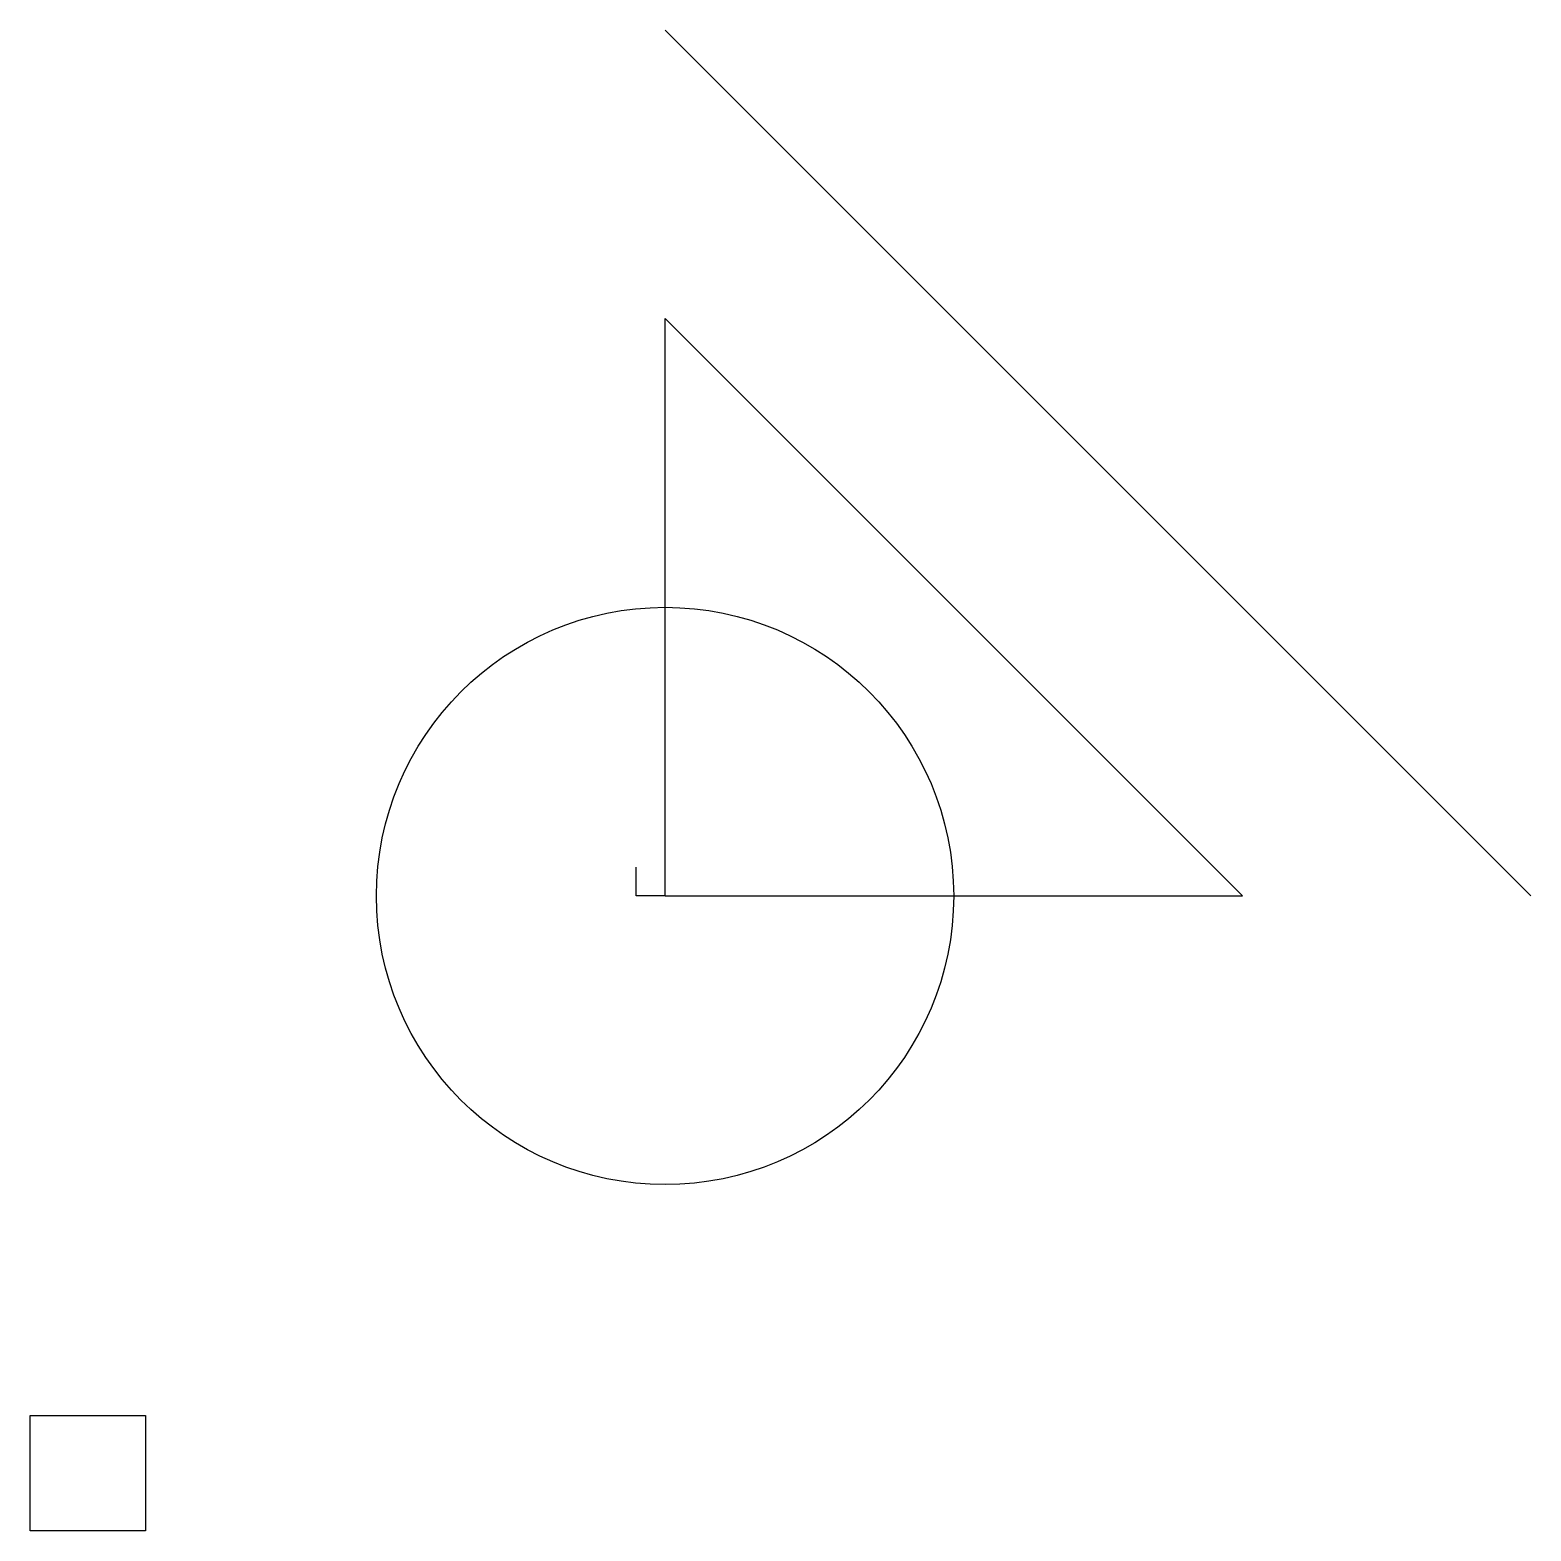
# Model space of a CAD drawing. Header units: millimetres. Extents: x 90 to 610, y 70 to 590.
import ezdxf

# ---------------------------------------------------------------- set-up
doc = ezdxf.new("R2010")
doc.units = ezdxf.units.MM

msp = doc.modelspace()

# ---------------------------------------------------------------- linework, layer by layer
for p, q in [((310.5, 590), (610.5, 290)), ((310.5, 290), (310.5, 490)), ((510.5, 290), (310.5, 490)), ((310.5, 290), (510.5, 290))]:
    msp.add_line(p, q)
at = {"extrusion": (0, 0, -1)}
for p, q in [((300.5, 290), (300.5, 300)), ((310.5, 290), (300.5, 290))]:
    msp.add_line(p, q, dxfattribs=at)
msp.add_lwpolyline([(90.5, 110), (130.5, 110), (130.5, 70), (90.5, 70)], close=True)
msp.add_circle((310.5, 290), 100)

doc.saveas('drawing.dxf')
